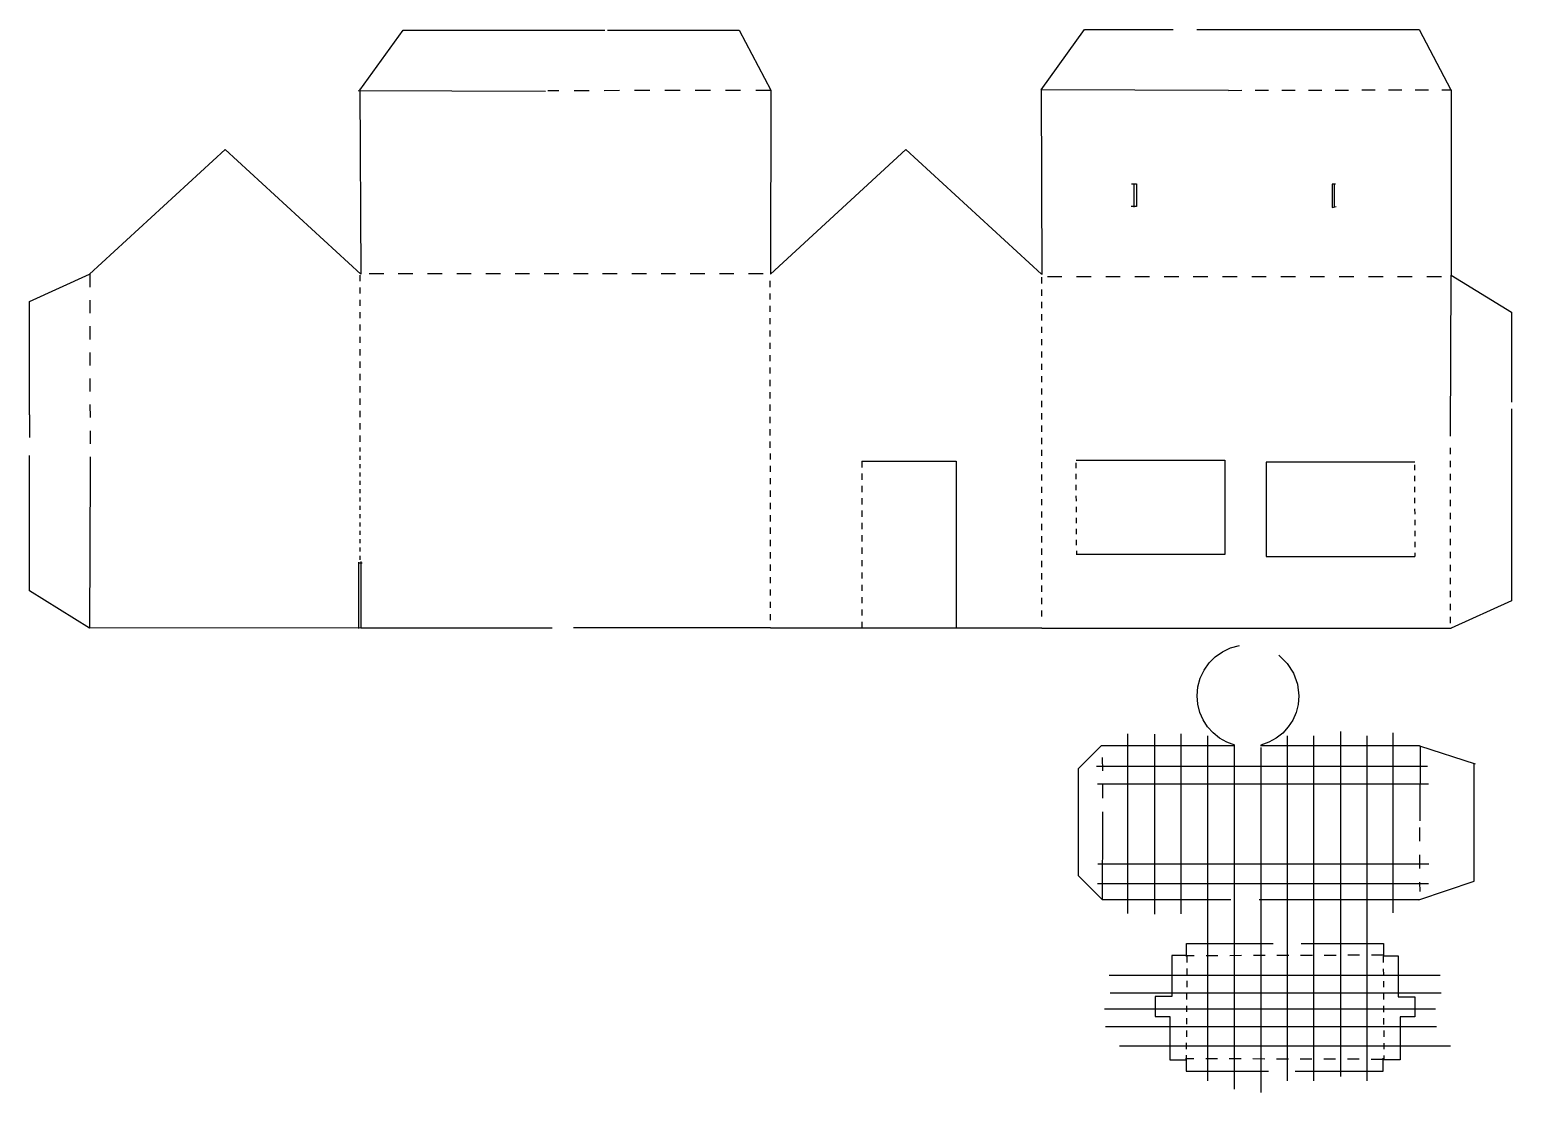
# Model space of a CAD drawing. Extents: x 2 to 275, y 14 to 210.
import ezdxf

# ---------------------------------------------------------------- set-up
doc = ezdxf.new("R2010")
doc.units = 0

msp = doc.modelspace()

# ---------------------------------------------------------------- linework, layer by layer
at = {"layer": 'barrel Image'}
for p, q in [((204.306, 79.8891), (204.306, 46.7364)), ((209.276, 79.8014), (209.276, 46.6487)), ((214.129, 79.8598), (214.129, 46.7072)), ((219.04, 79.4845), (219.04, 15.9314)), ((233.716, 79.4846), (233.716, 15.9314)), ((238.569, 79.4845), (238.569, 15.9314)), ((243.539, 80.2691), (243.539, 16.716)), ((248.392, 79.4845), (248.392, 15.9314)), ((253.187, 80.0353), (253.187, 46.8826)), ((223.952, 77.9153), (223.952, 14.3621)), ((228.863, 77.3549), (228.863, 13.8017)), ((198.576, 73.9251), (259.56, 73.9251)), ((198.78, 70.6508), (259.765, 70.6508)), ((198.839, 55.9162), (259.823, 55.9162)), ((198.78, 52.2911), (259.765, 52.2911))]:
    msp.add_line(p, q, dxfattribs=at)
at = {"layer": 'cut'}
for p, q in [((62.8911, 198.453), (70.8602, 209.506)), ((70.8602, 209.506), (99.8359, 209.506)), ((99.8359, 209.506), (104.811, 209.506)), ((108.52, 209.506), (132.745, 209.506)), ((132.745, 209.506), (138.5973, 198.4535)), ((188.419, 198.57), (196.36434, 209.6341)), ((196.36434, 209.6341), (212.708, 209.634)), ((217.049, 209.634), (258.065, 209.634)), ((258.065, 209.634), (263.89985, 198.5699)), ((97.0703, 198.243), (62.5727, 198.361)), ((62.8911, 198.697), (63.081743, 164.5517)), ((99.545, 198.364), (97.48158, 198.3599)), ((105.124, 198.375), (102.33378, 198.3694)), ((110.705, 198.387), (107.91458, 198.3814)), ((116.286, 198.398), (113.49533, 198.3923)), ((121.866, 198.409), (119.07626, 198.4034)), ((127.446, 198.42), (124.65616, 198.4144)), ((133.024, 198.432), (130.23519, 198.4264)), ((138.603, 198.443), (135.81292, 198.4374)), ((138.603, 198.443), (138.5092, 164.5515)), ((222.897, 198.444), (188.399, 198.562)), ((188.419, 198.57), (188.5045, 164.517)), ((222.897, 198.444), (225.35364, 198.451)), ((227.81133, 198.458), (230.2682, 198.465)), ((232.72507, 198.472), (235.18183, 198.479)), ((237.63905, 198.486), (240.09546, 198.494)), ((242.55279, 198.501), (245.01013, 198.508)), ((247.4655, 198.515), (249.92191, 198.522)), ((252.37807, 198.529), (254.83437, 198.536)), ((257.29218, 198.543), (259.74695, 198.55)), ((262.20522, 198.557), (263.92067, 198.562)), ((263.92, 198.562), (263.9397, 164.4012)), ((13.0872, 164.586), (38.0673, 187.574)), ((38.0673, 187.574), (63.0475, 164.586)), ((138.509, 164.551), (163.4891, 187.5392)), ((163.4891, 187.5392), (188.4692, 164.551)), ((2.03202, 159.5362), (13.08452, 164.57783)), ((13.0976, 164.575), (13.1032, 162.1714)), ((62.8384, 164.417), (62.8384, 163.27821)), ((64.5825, 164.676), (67.2718, 164.676)), ((69.96065, 164.676), (72.64872, 164.676)), ((75.33846, 164.676), (78.02675, 164.676)), ((80.71438, 164.676), (83.40233, 164.676)), ((86.09162, 164.676), (88.78114, 164.676)), ((91.46898, 164.676), (94.15806, 164.676)), ((96.84736, 164.676), (99.53622, 164.676)), ((102.22541, 164.676), (104.91391, 164.676)), ((107.60242, 164.676), (110.29151, 164.676)), ((112.9799, 164.676), (115.66843, 164.676)), ((118.35705, 164.676), (121.04646, 164.676)), ((123.73543, 164.676), (126.42339, 164.676)), ((129.11236, 164.676), (131.80099, 164.676)), ((134.48928, 164.676), (137.17869, 164.676)), ((188.437, 164.005), (188.437, 162.86621)), ((189.54, 164.124), (192.2293, 164.124)), ((194.91815, 164.124), (197.60622, 164.124)), ((200.29596, 164.124), (202.98425, 164.124)), ((205.67188, 164.124), (208.35983, 164.124)), ((211.04912, 164.124), (213.73864, 164.124)), ((216.42648, 164.124), (219.11556, 164.124)), ((221.80486, 164.124), (224.49372, 164.124)), ((227.18291, 164.124), (229.87141, 164.124)), ((232.55992, 164.124), (235.24901, 164.124)), ((237.9374, 164.124), (240.62593, 164.124)), ((243.31455, 164.124), (246.00396, 164.124)), ((248.69293, 164.124), (251.38089, 164.124)), ((254.06986, 164.124), (256.75849, 164.124)), ((259.44678, 164.124), (262.13619, 164.124)), ((263.813, 134.696), (263.93115, 164.4185)), ((263.94, 164.401), (275.0294, 157.55543)), ((62.8384, 162.13961), (62.8384, 161.00135)), ((138.417, 163.317), (138.417, 162.17821)), ((188.437, 161.72761), (188.437, 160.58935)), ((2.03202, 138.667), (2.03202, 159.5362)), ((13.1088, 159.769), (13.1144, 157.3665)), ((62.8384, 159.86237), (62.8384, 158.72401)), ((138.417, 161.03961), (138.417, 159.90135)), ((138.417, 158.76237), (138.417, 157.62401)), ((188.437, 159.45037), (188.437, 158.31201)), ((62.8384, 157.58594), (62.8384, 156.44772)), ((138.417, 156.48594), (138.417, 155.34772)), ((188.437, 157.17393), (188.437, 156.03571)), ((275.0294, 157.55543), (275.029, 143.474)), ((13.12, 154.963), (13.1256, 152.5596)), ((62.8384, 155.30894), (62.8384, 154.17006)), ((62.8384, 153.03189), (62.8384, 151.8932)), ((138.417, 154.20894), (138.417, 153.07006)), ((188.437, 154.89693), (188.437, 153.75805)), ((13.1312, 150.156), (13.1368, 147.7527)), ((62.8384, 150.75441), (62.8384, 149.61581)), ((138.417, 151.93189), (138.417, 150.7932)), ((188.437, 152.61988), (188.437, 151.48119)), ((188.437, 150.3424), (188.437, 149.2038)), ((62.8384, 148.47707), (62.8384, 147.33862)), ((138.417, 149.65441), (138.417, 148.51581)), ((188.437, 148.06506), (188.437, 146.92661)), ((13.1424, 145.35), (13.1481, 142.9459)), ((62.8384, 146.20017), (62.8384, 145.06147)), ((138.417, 147.37707), (138.417, 146.23862)), ((138.417, 145.10017), (138.417, 143.96147)), ((188.437, 145.78816), (188.437, 144.64946)), ((62.8384, 143.92307), (62.8384, 142.78461)), ((138.417, 142.82307), (138.417, 141.68461)), ((188.437, 143.51106), (188.437, 142.3726)), ((275.029, 143.474), (275.029, 140.998)), ((13.1537, 140.541), (13.1593, 138.1371)), ((62.8384, 141.64611), (62.8384, 140.50728)), ((62.8384, 139.36863), (62.8384, 138.23041)), ((138.417, 140.54611), (138.417, 139.40728)), ((188.437, 141.2341), (188.437, 140.09527)), ((275.029, 139.734), (275.029, 104.395)), ((2.03202, 138.667), (2.03202, 134.453)), ((62.8384, 137.09176), (62.8384, 135.95326)), ((138.417, 138.26863), (138.417, 137.13041)), ((188.437, 138.95662), (188.437, 137.8184)), ((188.437, 136.67975), (188.437, 135.54125)), ((13.1649, 135.733), (13.1705, 133.3293)), ((62.8384, 134.8149), (62.8384, 133.67607)), ((138.417, 135.99176), (138.417, 134.85326)), ((188.437, 134.40289), (188.437, 133.26406)), ((2.032, 106.22359), (2.032, 131.18559)), ((62.8648, 132.64), (62.8648, 131.872178)), ((62.8648, 131.104483), (62.8648, 130.337012)), ((138.417, 133.7149), (138.417, 132.57607)), ((138.444, 131.54), (138.444, 130.40121)), ((188.464, 132.228), (188.464, 131.08921)), ((263.732, 132.571), (263.732, 131.37411)), ((13.1803, 129.15), (13.08728, 99.351)), ((13.1761, 130.927), (13.1802, 129.1494)), ((62.8648, 129.569062), (62.8648, 128.801529)), ((138.444, 129.26261), (138.444, 128.12435)), ((155.356, 130.116), (172.729, 130.116)), ((155.356, 130.116), (155.356, 128.97721)), ((172.729, 130.116), (172.729, 99.3803)), ((188.464, 129.95061), (188.464, 128.81235)), ((194.767, 129.827), (194.774, 128.81327)), ((194.825, 130.27), (222.254, 130.27)), ((222.254, 130.27), (222.254, 112.894)), ((257.271, 129.91), (229.842, 129.91)), ((229.842, 129.91), (229.842, 112.534)), ((257.153, 129.462), (257.16, 128.44827)), ((263.732, 130.17742), (263.732, 128.98108)), ((62.8648, 128.034182), (62.8648, 127.266742)), ((62.8648, 126.498923), (62.8648, 125.731038)), ((138.444, 126.98537), (138.444, 125.84701)), ((155.356, 127.83861), (155.356, 126.70035)), ((188.464, 127.67337), (188.464, 126.53501)), ((194.781, 127.79911), (194.788, 126.78528)), ((194.795, 125.77145), (194.802, 124.75767)), ((257.167, 127.43411), (257.174, 126.42028)), ((263.732, 127.78399), (263.732, 126.58755)), ((62.8648, 124.963631), (62.8648, 124.195873)), ((62.8648, 123.428048), (62.8648, 122.660351)), ((138.444, 124.70893), (138.444, 123.57071)), ((155.356, 125.56137), (155.356, 124.42301)), ((155.356, 123.28493), (155.356, 122.14671)), ((188.464, 125.39693), (188.464, 124.25871)), ((188.464, 123.11993), (188.464, 121.98105)), ((194.809, 123.7437), (194.817, 122.73007)), ((257.181, 125.40645), (257.188, 124.39267)), ((257.195, 123.3787), (257.203, 122.36507)), ((263.732, 125.3914), (263.732, 124.1951)), ((263.732, 122.99821), (263.732, 121.80122)), ((62.8648, 121.89256), (62.8648, 121.124957)), ((62.8648, 120.357361), (62.8648, 119.589597)), ((138.444, 122.43193), (138.444, 121.29305)), ((138.444, 120.15488), (138.444, 119.01619)), ((155.356, 121.00793), (155.356, 119.86905)), ((188.464, 120.84288), (188.464, 119.70419)), ((194.824, 121.71605), (194.831, 120.70202)), ((257.21, 121.35105), (257.217, 120.33702)), ((263.732, 120.60497), (263.732, 119.40818)), ((62.8648, 118.822041), (62.8648, 118.054439)), ((138.444, 117.8774), (138.444, 116.7388)), ((155.356, 118.73088), (155.356, 117.59219)), ((188.464, 118.5654), (188.464, 117.4268)), ((194.838, 119.68882), (194.845, 118.67518)), ((194.852, 117.66164), (194.859, 116.64805)), ((257.224, 119.32382), (257.231, 118.31018)), ((263.732, 118.21128), (263.732, 117.01458)), ((62.8648, 117.286809), (62.8648, 116.518957)), ((62.8648, 115.75123), (62.8648, 114.98379)), ((138.444, 115.60006), (138.444, 114.4616)), ((155.356, 116.4534), (155.356, 115.3148)), ((188.464, 116.28806), (188.464, 115.14961)), ((194.866, 115.63384), (194.873, 114.62087)), ((257.238, 117.29664), (257.245, 116.28305)), ((257.252, 115.26884), (257.259, 114.25587)), ((263.732, 115.81774), (263.732, 114.6212)), ((62.8648, 114.21606), (62.8648, 113.44843)), ((62.8648, 112.68089), (62.8648, 111.91304)), ((138.444, 113.32315), (138.444, 112.18445)), ((155.356, 114.17606), (155.356, 113.03761)), ((188.464, 114.01116), (188.464, 112.87246)), ((222.254, 112.894), (194.825, 112.894)), ((194.88, 113.60647), (194.885, 112.89859)), ((229.842, 112.534), (257.271, 112.534)), ((257.266, 113.24147), (257.271, 112.53359)), ((263.732, 113.42466), (263.732, 112.22786)), ((62.5434, 111.398), (63.2792, 111.398)), ((138.444, 111.04606), (138.444, 109.9076)), ((155.356, 111.89916), (155.356, 110.76046)), ((155.356, 109.62206), (155.356, 108.4836)), ((188.464, 111.73406), (188.464, 110.5956)), ((188.464, 109.4571), (188.464, 108.31827)), ((263.732, 111.03137), (263.732, 109.83482)), ((138.444, 108.7691), (138.444, 107.63027)), ((138.444, 106.49162), (138.444, 105.3534)), ((155.356, 107.3451), (155.356, 106.20627)), ((188.464, 107.17962), (188.464, 106.0414)), ((263.732, 108.63823), (263.732, 107.44129)), ((13.0845, 99.3584), (2.032, 106.22359)), ((138.444, 104.21475), (138.444, 103.07625)), ((155.356, 105.06762), (155.356, 103.9294)), ((188.464, 104.90275), (188.464, 103.76425)), ((263.732, 106.24454), (263.732, 105.04824)), ((263.732, 103.8515), (263.732, 102.6549)), ((275.029, 104.395), (263.9396, 99.36779)), ((138.444, 101.93789), (138.444, 100.79906)), ((155.356, 102.79075), (155.356, 101.65225)), ((188.464, 102.62589), (188.464, 101.48706)), ((263.732, 101.45846), (263.732, 100.26152)), ((63.0818, 99.385), (13.0872, 99.3507)), ((63.0818, 99.385), (98.2915, 99.385)), ((138.509, 99.385), (102.228, 99.385)), ((188.504, 99.3507), (138.5094, 99.3165)), ((155.356, 100.51389), (155.356, 99.37506)), ((188.504, 99.3507), (263.9316, 99.35072)), ((199.666, 75.5384), (199.674, 73.0255)), ((199.683, 70.5111), (199.691, 67.99974)), ((199.7, 65.4848), (199.706, 63.72982)), ((258.1, 62.6173), (258.108, 60.10439)), ((258.117, 57.5899), (258.125, 55.07853)), ((258.133, 52.5636), (258.139, 50.80861))]:
    msp.add_line(p, q, dxfattribs=at)
at = {"layer": 'cut barrel'}
for p, q in [((62.6677, 99.2804), (62.6677, 111.519)), ((63.088, 99.4026), (63.088, 111.641)), ((221.812948, 95.006338), (223.308637, 95.700139)), ((223.308637, 95.700139), (224.94227, 96.12744)), ((218.399731, 91.616874), (219.333876, 92.935611)), ((219.333876, 92.935611), (220.479821, 94.07513)), ((220.479821, 94.07513), (221.812948, 95.006338)), ((232.181, 94.3375), (233.740631, 92.834834)), ((233.740631, 92.834834), (234.901641, 91.039328)), ((217.265314, 88.558124), (217.702004, 90.148013)), ((217.702004, 90.148013), (218.399731, 91.616874)), ((234.901641, 91.039328), (235.626078, 89.027618)), ((217.11428, 86.8763), (217.265314, 88.558124)), ((235.626078, 89.027618), (235.87599, 86.87634)), ((217.2453, 85.310188), (217.11428, 86.8763)), ((217.625759, 83.818575), (217.2453, 85.310188)), ((235.744048, 85.304627), (235.360964, 83.808237)), ((235.876, 86.8763), (235.744048, 85.304627)), ((235.87599, 86.87634), (235.876, 86.8763)), ((218.236751, 82.426039), (217.625759, 83.818575)), ((219.05937, 81.15716), (218.236751, 82.426039)), ((234.745906, 82.411919), (233.91803, 81.140465)), ((235.360964, 83.808237), (234.745906, 82.411919)), ((220.07471, 80.036517), (219.05937, 81.15716)), ((221.263866, 79.08869), (220.07471, 80.036517)), ((232.896494, 80.018663), (231.700454, 79.071305)), ((233.91803, 81.140465), (232.896494, 80.018663)), ((195.272, 73.4572), (199.52571, 77.71093)), ((199.52571, 77.71093), (223.88351, 77.71693)), ((222.607931, 78.338258), (221.263866, 79.08869)), ((224.088, 77.8098), (222.607931, 78.338258)), ((228.797, 77.7184), (258.0987, 77.7254)), ((230.349067, 78.32318), (228.86149, 77.79908)), ((231.700454, 79.071305), (230.349067, 78.32318)), ((258.0987, 77.7254), (258.098, 77.7254)), ((258.098, 77.7254), (258.098, 77.6462)), ((258.129, 77.6865), (268.3341, 74.31707)), ((258.237, 77.5524), (258.1804, 63.8243)), ((268.1792, 52.7014), (268.18, 74.4739)), ((195.2715, 53.72341), (195.272, 73.4572)), ((199.707, 64.0016), (199.6505, 49.2904)), ((199.686, 49.3089), (195.2715, 53.72341)), ((257.998, 49.3106), (268.1792, 52.7014)), ((223.326, 49.3089), (199.686, 49.3089)), ((258.047, 49.3088), (228.585, 49.3088)), ((258.047, 49.4017), (258.047, 49.3088))]:
    msp.add_line(p, q, dxfattribs=at)
at = {"layer": 'pictures'}
msp.add_line((103.011, 209.506), (107.986, 209.506), dxfattribs=at)
at = {"layer": 'solar cut'}
for p, q in [((205.015, 181.234), (205.951, 181.234)), ((205.493, 181.215), (205.493, 176.897)), ((205.951, 181.234), (205.951, 177.048)), ((242.619, 181.142), (242.028, 181.142)), ((242.028, 181.142), (242.028, 176.858)), ((242.384, 181.215), (242.384, 177.036)), ((205.951, 177.048), (204.966, 177.048)), ((242.028, 176.858), (242.73276, 177.046841)), ((215.188, 38.8254), (215.188, 41.2383)), ((215.188, 41.2383), (231.113, 41.2383)), ((236.314, 41.2437), (251.496, 41.2437)), ((251.496, 41.2437), (251.496, 38.8686)), ((215.159, 38.9952), (212.5, 38.9952)), ((212.5, 38.9952), (212.5, 31.4488)), ((216.61, 38.9676), (215.09042, 38.9626)), ((215.243, 38.8944), (215.236, 37.75351)), ((220.962, 38.9816), (218.78749, 38.9746)), ((225.315, 38.9956), (223.13917, 38.9886)), ((229.666, 39.0096), (227.49008, 39.0026)), ((234.018, 39.0236), (231.84123, 39.0166)), ((238.371, 39.0386), (236.19506, 39.0306)), ((242.724, 39.0526), (240.54775, 39.0456)), ((247.076, 39.0666), (244.89964, 39.0596)), ((251.43, 39.0806), (249.25386, 39.0736)), ((251.42, 38.8723), (251.427, 37.73141)), ((251.504, 38.9732), (254.163, 38.9732)), ((254.163, 38.9732), (254.163, 31.4267)), ((215.229, 36.6121), (215.222, 35.4711)), ((251.434, 36.59), (251.441, 35.449)), ((215.215, 34.3301), (215.208, 33.18915)), ((251.448, 34.308), (251.455, 33.16705)), ((212.5, 31.4488), (209.417, 31.4488)), ((209.417, 31.4488), (209.417, 27.758)), ((215.201, 32.048), (215.193, 30.90721)), ((251.462, 32.0259), (251.47, 30.88511)), ((254.163, 31.4267), (257.246, 31.4267)), ((257.246, 31.4267), (257.246, 27.7359)), ((209.417, 27.758), (212.133, 27.758)), ((212.133, 27.758), (212.133, 19.8191)), ((215.172, 27.4845), (215.165, 26.34372)), ((215.186, 29.766), (215.179, 28.62478)), ((251.477, 29.7439), (251.484, 28.60268)), ((251.491, 27.4624), (251.498, 26.32162)), ((257.246, 27.7359), (254.53, 27.7359)), ((254.53, 27.7359), (254.53, 19.797)), ((215.158, 25.203), (215.151, 24.06227)), ((251.505, 25.1809), (251.512, 24.04017)), ((215.144, 22.9209), (215.137, 21.78087)), ((251.519, 22.8988), (251.526, 21.75877)), ((212.133, 19.8191), (215.267, 19.8191)), ((216.536, 19.9924), (215.01642, 19.9974)), ((215.114, 20.1346), (215.114, 17.7217)), ((215.13, 20.6392), (215.125, 19.84253)), ((220.888, 19.9784), (218.71349, 19.9854)), ((225.241, 19.9644), (223.06517, 19.9714)), ((229.592, 19.9504), (227.41608, 19.9574)), ((233.944, 19.9364), (231.76723, 19.9434)), ((238.297, 19.9214), (236.12106, 19.9294)), ((242.65, 19.9074), (240.47375, 19.9144)), ((247.003, 19.8934), (244.82664, 19.9004)), ((251.356, 19.8794), (249.17986, 19.8864)), ((254.53, 19.797), (251.396, 19.797)), ((251.4199, 17.71701), (251.42, 20.0906)), ((251.533, 20.6171), (251.538, 19.82043)), ((215.114, 17.7217), (230.2552, 17.72169)), ((235.211, 17.717), (251.4199, 17.71701))]:
    msp.add_line(p, q, dxfattribs=at)
at = {"layer": 'solar image'}
for p, q in [((200.929, 35.3872), (261.914, 35.3872)), ((201.134, 32.1129), (262.118, 32.1129)), ((200.043, 29.187), (261.028, 29.187)), ((200.248, 25.9127), (261.232, 25.9127)), ((202.827, 22.3542), (263.812, 22.3542))]:
    msp.add_line(p, q, dxfattribs=at)

doc.saveas('drawing.dxf')
